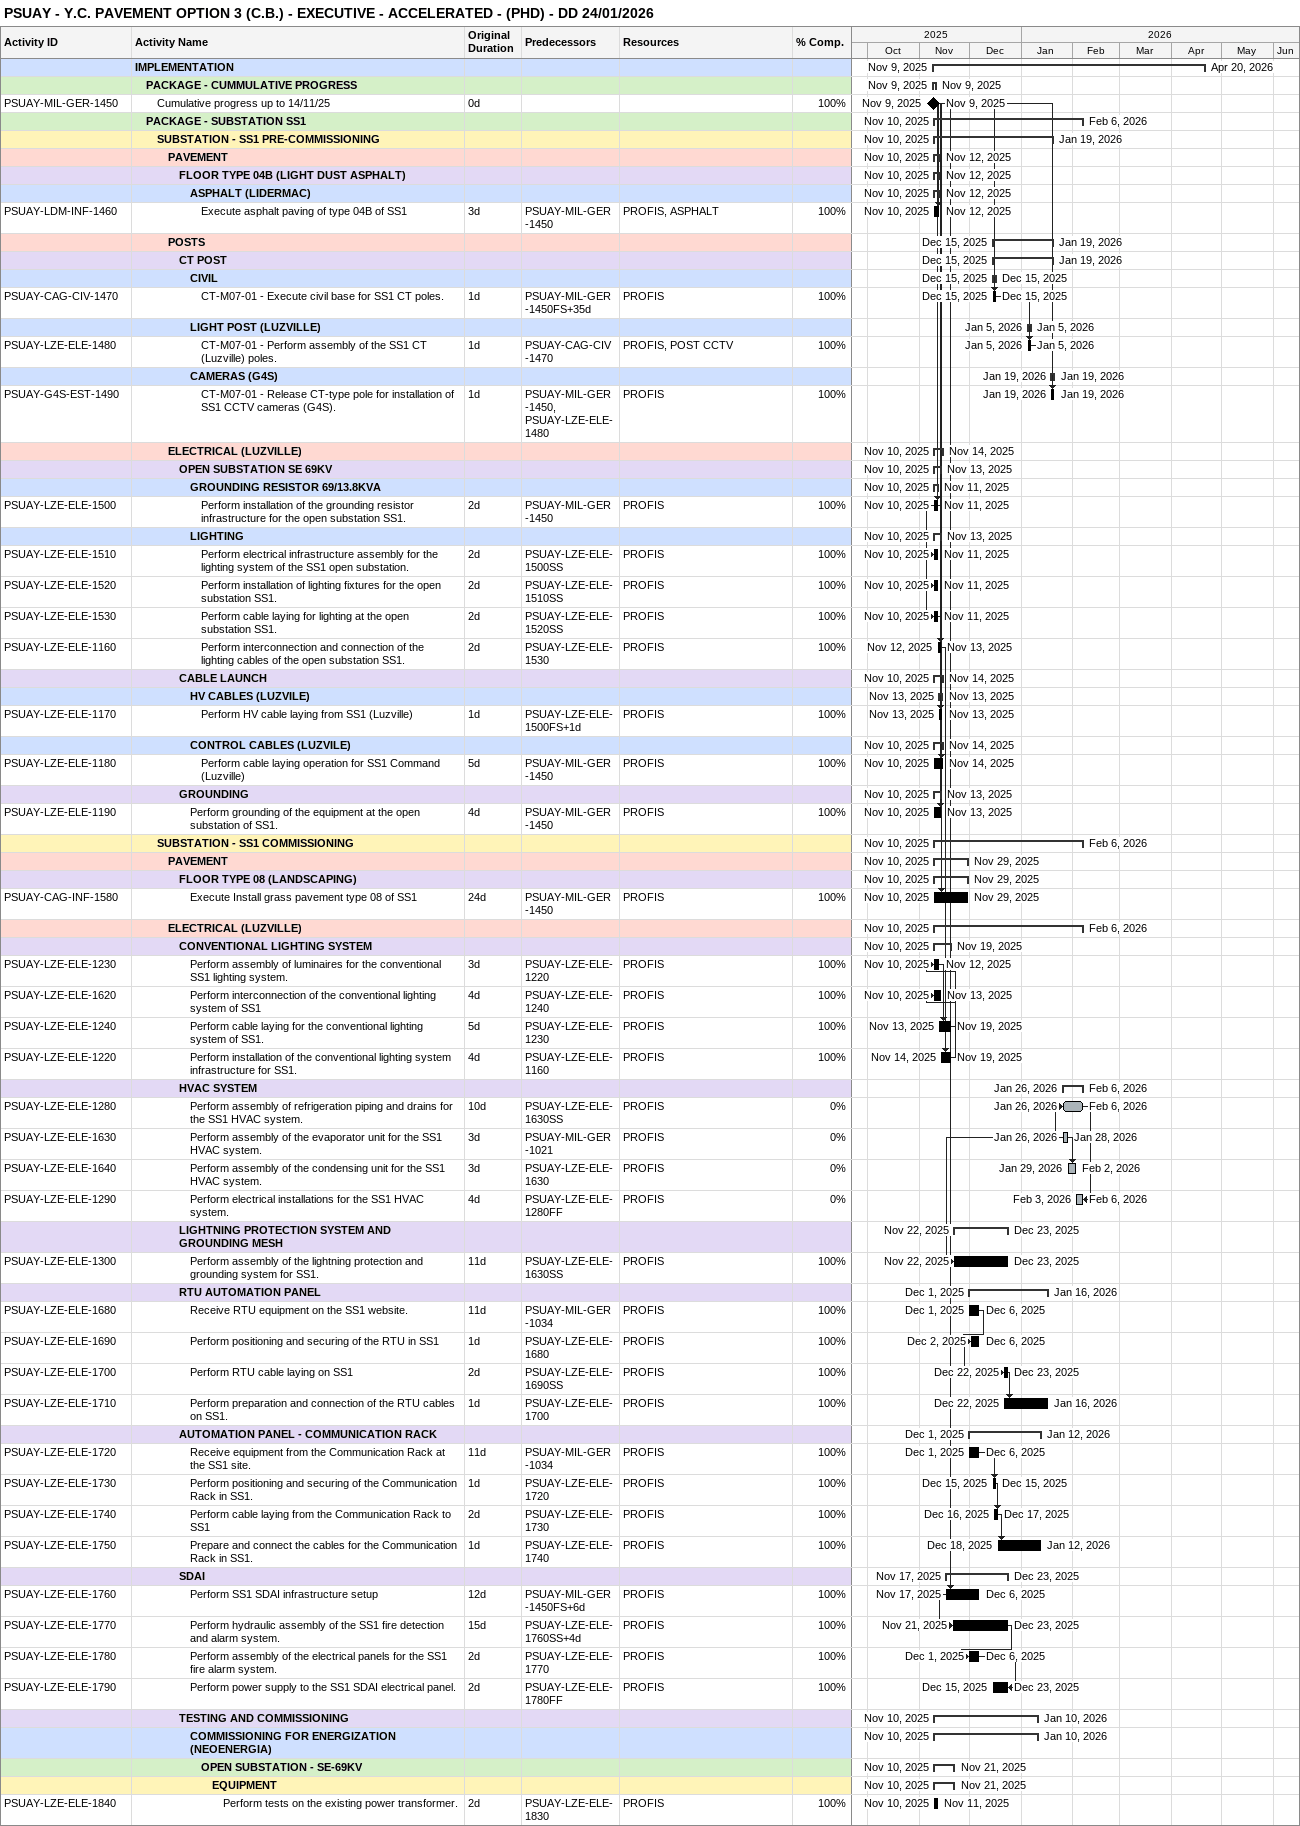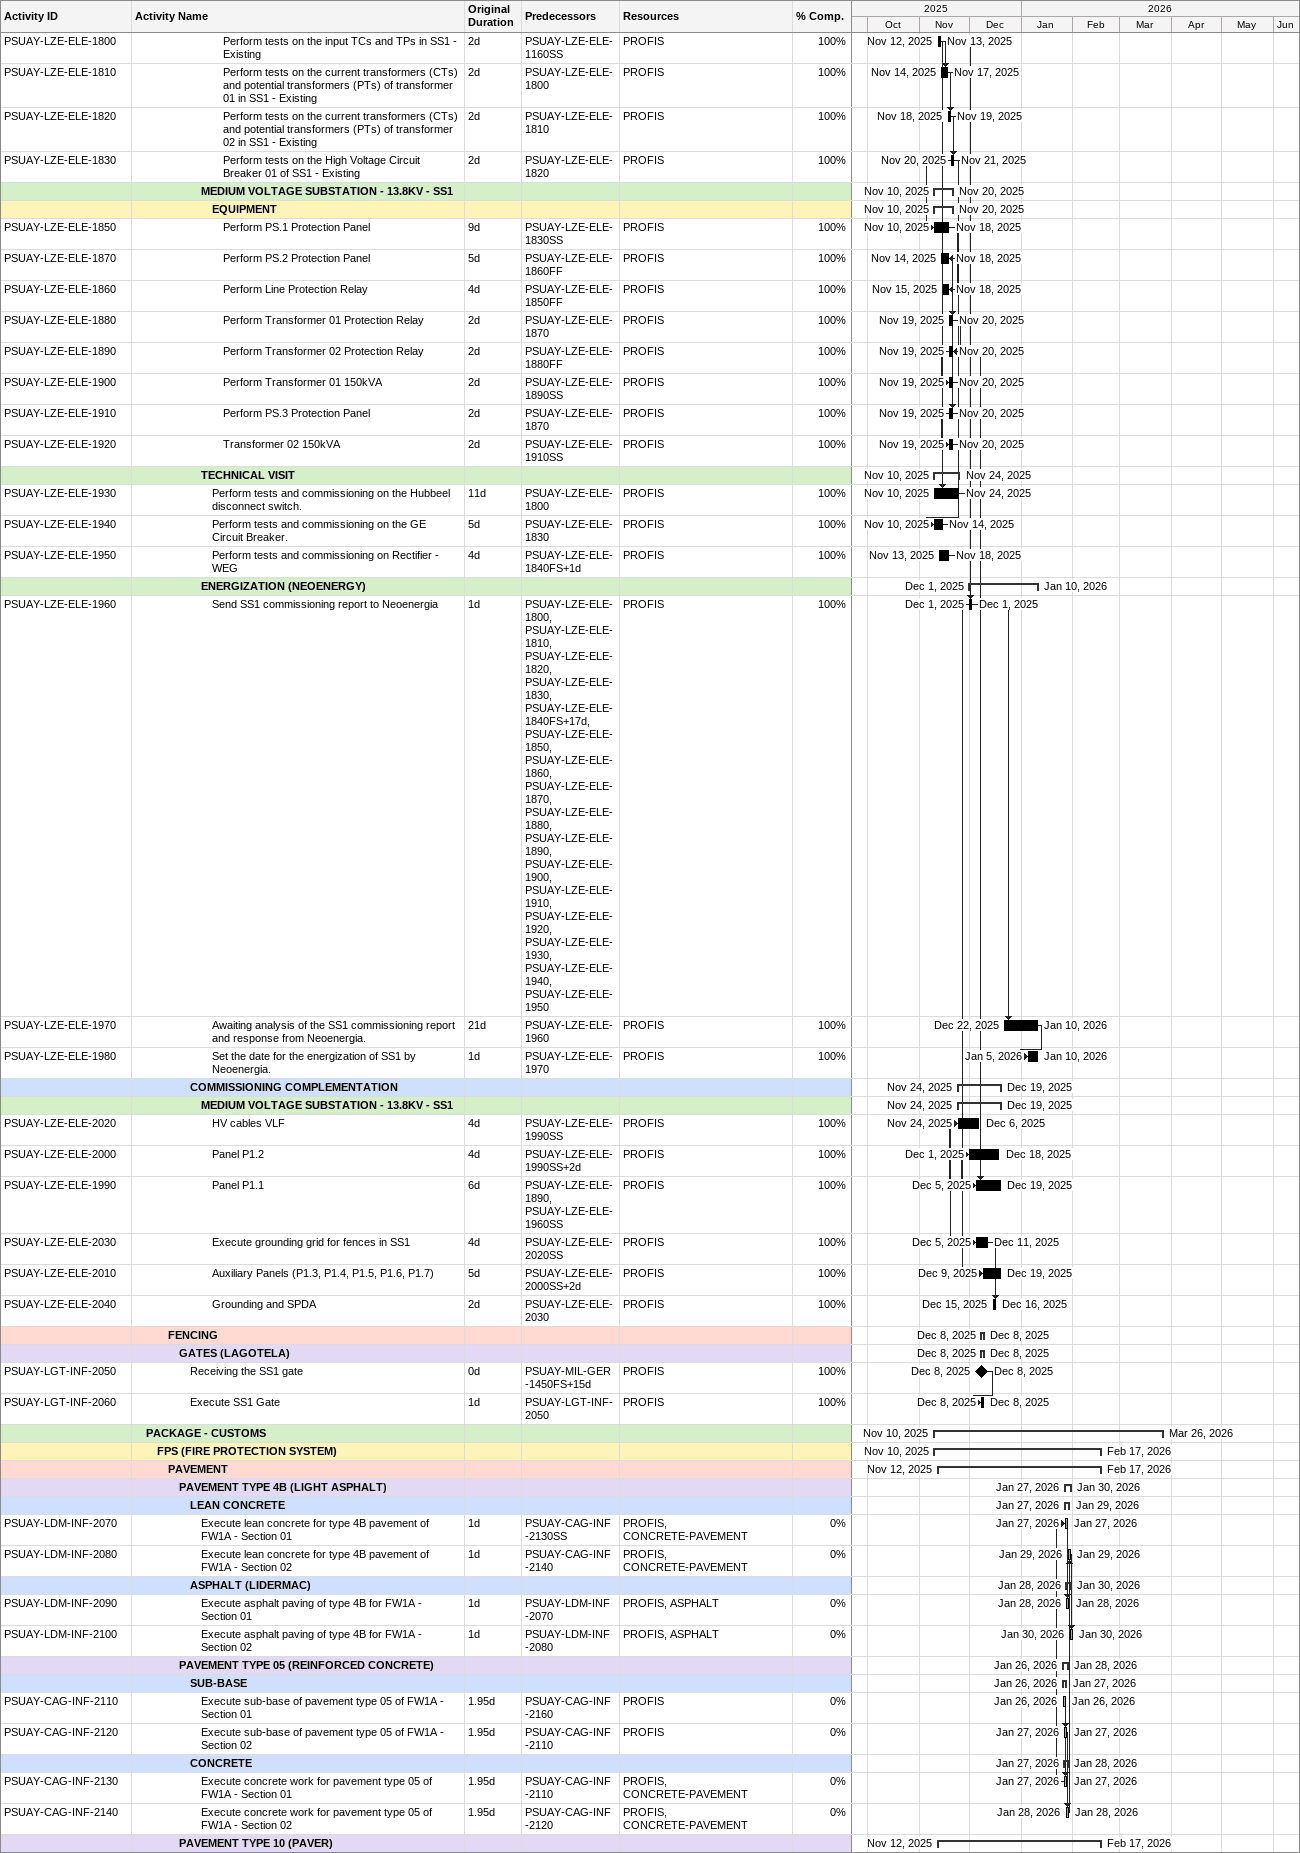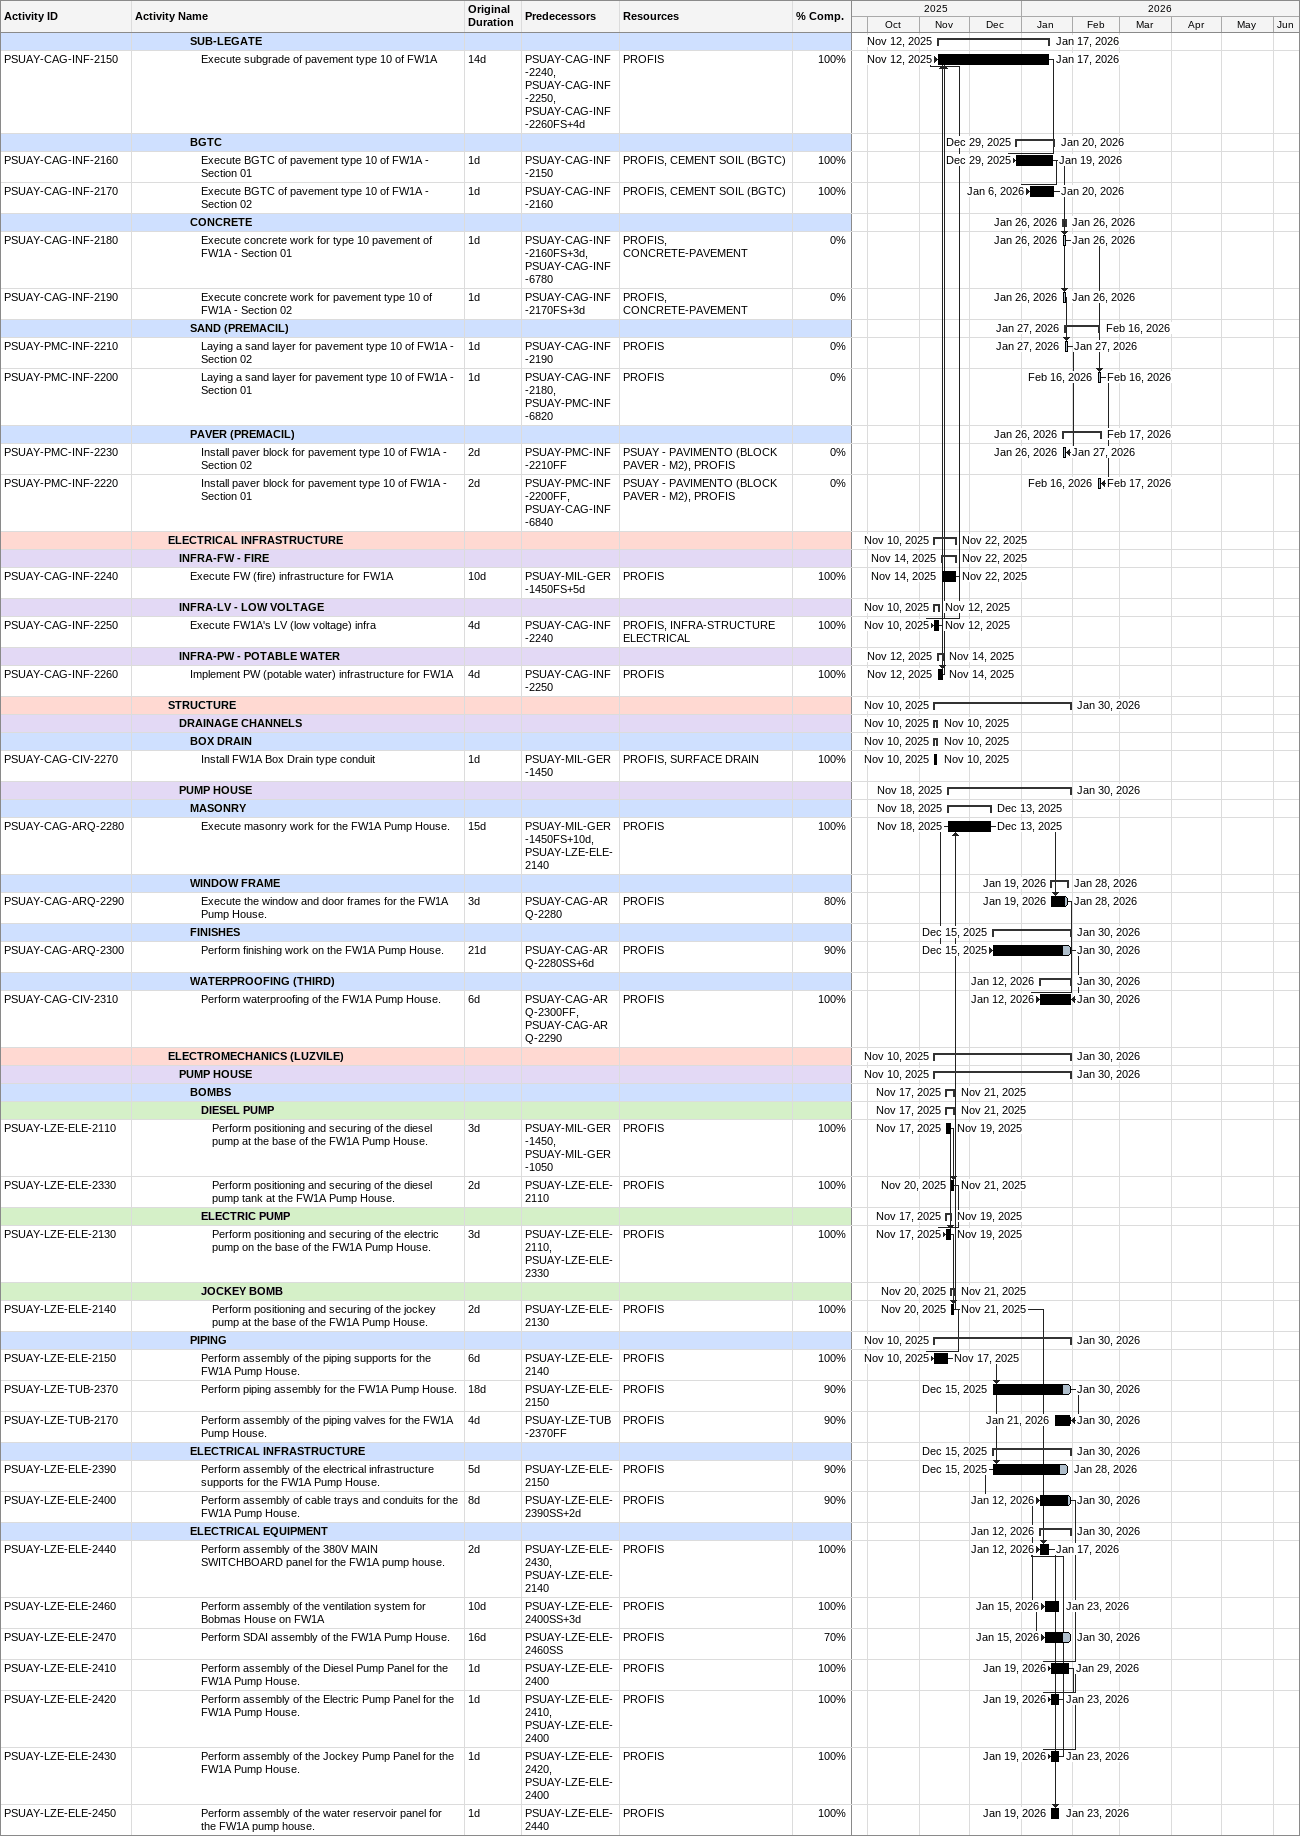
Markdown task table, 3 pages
PSUAY - Y.C. PAVEMENT OPTION 3 (C.B.) - EXECUTIVE - ACCELERATED - (PHD) - DD 24/01/2026

| ID | Level | Task | Original duration | Start | Finish | Predecessors | Resources | % complete |
|---|---|---|---|---|---|---|---|---|
|  | 1 | **IMPLEMENTATION** |  | 2025-11-09 | 2026-04-20 |  |  |  |
|  | 2 | **PACKAGE - CUMMULATIVE PROGRESS** |  | 2025-11-09 | 2025-11-09 |  |  |  |
| PSUAY-MIL-GER-1450 | 3 | Cumulative progress up to 14/11/25 | 0d | 2025-11-09 | 2025-11-09 |  |  | 100 |
|  | 2 | **PACKAGE - SUBSTATION SS1** |  | 2025-11-10 | 2026-02-06 |  |  |  |
|  | 3 | **SUBSTATION - SS1 PRE-COMMISSIONING** |  | 2025-11-10 | 2026-01-19 |  |  |  |
|  | 4 | **PAVEMENT** |  | 2025-11-10 | 2025-11-12 |  |  |  |
|  | 5 | **FLOOR TYPE 04B (LIGHT DUST ASPHALT)** |  | 2025-11-10 | 2025-11-12 |  |  |  |
|  | 6 | **ASPHALT (LIDERMAC)** |  | 2025-11-10 | 2025-11-12 |  |  |  |
| PSUAY-LDM-INF-1460 | 7 | Execute asphalt paving of type 04B of SS1 | 3d | 2025-11-10 | 2025-11-12 | PSUAY-MIL-GER-1450 | PROFIS, ASPHALT | 100 |
|  | 4 | **POSTS** |  | 2025-12-15 | 2026-01-19 |  |  |  |
|  | 5 | **CT POST** |  | 2025-12-15 | 2026-01-19 |  |  |  |
|  | 6 | **CIVIL** |  | 2025-12-15 | 2025-12-15 |  |  |  |
| PSUAY-CAG-CIV-1470 | 7 | CT-M07-01 - Execute civil base for SS1 CT poles. | 1d | 2025-12-15 | 2025-12-15 | PSUAY-MIL-GER-1450FS+35d | PROFIS | 100 |
|  | 6 | **LIGHT POST (LUZVILLE)** |  | 2026-01-05 | 2026-01-05 |  |  |  |
| PSUAY-LZE-ELE-1480 | 7 | CT-M07-01 - Perform assembly of the SS1 CT (Luzville) poles. | 1d | 2026-01-05 | 2026-01-05 | PSUAY-CAG-CIV-1470 | PROFIS, POST CCTV | 100 |
|  | 6 | **CAMERAS (G4S)** |  | 2026-01-19 | 2026-01-19 |  |  |  |
| PSUAY-G4S-EST-1490 | 7 | CT-M07-01 - Release CT-type pole for installation of SS1 CCTV cameras (G4S). | 1d | 2026-01-19 | 2026-01-19 | PSUAY-MIL-GER-1450, PSUAY-LZE-ELE-1480 | PROFIS | 100 |
|  | 4 | **ELECTRICAL (LUZVILLE)** |  | 2025-11-10 | 2025-11-14 |  |  |  |
|  | 5 | **OPEN SUBSTATION SE 69KV** |  | 2025-11-10 | 2025-11-13 |  |  |  |
|  | 6 | **GROUNDING RESISTOR 69/13.8KVA** |  | 2025-11-10 | 2025-11-11 |  |  |  |
| PSUAY-LZE-ELE-1500 | 7 | Perform installation of the grounding resistor infrastructure for the open substation SS1. | 2d | 2025-11-10 | 2025-11-11 | PSUAY-MIL-GER-1450 | PROFIS | 100 |
|  | 6 | **LIGHTING** |  | 2025-11-10 | 2025-11-13 |  |  |  |
| PSUAY-LZE-ELE-1510 | 7 | Perform electrical infrastructure assembly for the lighting system of the SS1 open substation. | 2d | 2025-11-10 | 2025-11-11 | PSUAY-LZE-ELE-1500SS | PROFIS | 100 |
| PSUAY-LZE-ELE-1520 | 7 | Perform installation of lighting fixtures for the open substation SS1. | 2d | 2025-11-10 | 2025-11-11 | PSUAY-LZE-ELE-1510SS | PROFIS | 100 |
| PSUAY-LZE-ELE-1530 | 7 | Perform cable laying for lighting at the open substation SS1. | 2d | 2025-11-10 | 2025-11-11 | PSUAY-LZE-ELE-1520SS | PROFIS | 100 |
| PSUAY-LZE-ELE-1160 | 7 | Perform interconnection and connection of the lighting cables of the open substation SS1. | 2d | 2025-11-12 | 2025-11-13 | PSUAY-LZE-ELE-1530 | PROFIS | 100 |
|  | 5 | **CABLE LAUNCH** |  | 2025-11-10 | 2025-11-14 |  |  |  |
|  | 6 | **HV CABLES (LUZVILE)** |  | 2025-11-13 | 2025-11-13 |  |  |  |
| PSUAY-LZE-ELE-1170 | 7 | Perform HV cable laying from SS1 (Luzville) | 1d | 2025-11-13 | 2025-11-13 | PSUAY-LZE-ELE-1500FS+1d | PROFIS | 100 |
|  | 6 | **CONTROL CABLES (LUZVILE)** |  | 2025-11-10 | 2025-11-14 |  |  |  |
| PSUAY-LZE-ELE-1180 | 7 | Perform cable laying operation for SS1 Command (Luzville) | 5d | 2025-11-10 | 2025-11-14 | PSUAY-MIL-GER-1450 | PROFIS | 100 |
|  | 5 | **GROUNDING** |  | 2025-11-10 | 2025-11-13 |  |  |  |
| PSUAY-LZE-ELE-1190 | 6 | Perform grounding of the equipment at the open substation of SS1. | 4d | 2025-11-10 | 2025-11-13 | PSUAY-MIL-GER-1450 | PROFIS | 100 |
|  | 3 | **SUBSTATION - SS1 COMMISSIONING** |  | 2025-11-10 | 2026-02-06 |  |  |  |
|  | 4 | **PAVEMENT** |  | 2025-11-10 | 2025-11-29 |  |  |  |
|  | 5 | **FLOOR TYPE 08 (LANDSCAPING)** |  | 2025-11-10 | 2025-11-29 |  |  |  |
| PSUAY-CAG-INF-1580 | 6 | Execute Install grass pavement type 08 of SS1 | 24d | 2025-11-10 | 2025-11-29 | PSUAY-MIL-GER-1450 | PROFIS | 100 |
|  | 4 | **ELECTRICAL (LUZVILLE)** |  | 2025-11-10 | 2026-02-06 |  |  |  |
|  | 5 | **CONVENTIONAL LIGHTING SYSTEM** |  | 2025-11-10 | 2025-11-19 |  |  |  |
| PSUAY-LZE-ELE-1230 | 6 | Perform assembly of luminaires for the conventional SS1 lighting system. | 3d | 2025-11-10 | 2025-11-12 | PSUAY-LZE-ELE-1220 | PROFIS | 100 |
| PSUAY-LZE-ELE-1620 | 6 | Perform interconnection of the conventional lighting system of SS1 | 4d | 2025-11-10 | 2025-11-13 | PSUAY-LZE-ELE-1240 | PROFIS | 100 |
| PSUAY-LZE-ELE-1240 | 6 | Perform cable laying for the conventional lighting system of SS1. | 5d | 2025-11-13 | 2025-11-19 | PSUAY-LZE-ELE-1230 | PROFIS | 100 |
| PSUAY-LZE-ELE-1220 | 6 | Perform installation of the conventional lighting system infrastructure for SS1. | 4d | 2025-11-14 | 2025-11-19 | PSUAY-LZE-ELE-1160 | PROFIS | 100 |
|  | 5 | **HVAC SYSTEM** |  | 2026-01-26 | 2026-02-06 |  |  |  |
| PSUAY-LZE-ELE-1280 | 6 | Perform assembly of refrigeration piping and drains for the SS1 HVAC system. | 10d | 2026-01-26 | 2026-02-06 | PSUAY-LZE-ELE-1630SS | PROFIS | 0 |
| PSUAY-LZE-ELE-1630 | 6 | Perform assembly of the evaporator unit for the SS1 HVAC system. | 3d | 2026-01-26 | 2026-01-28 | PSUAY-MIL-GER-1021 | PROFIS | 0 |
| PSUAY-LZE-ELE-1640 | 6 | Perform assembly of the condensing unit for the SS1 HVAC system. | 3d | 2026-01-29 | 2026-02-02 | PSUAY-LZE-ELE-1630 | PROFIS | 0 |
| PSUAY-LZE-ELE-1290 | 6 | Perform electrical installations for the SS1 HVAC system. | 4d | 2026-02-03 | 2026-02-06 | PSUAY-LZE-ELE-1280FF | PROFIS | 0 |
|  | 5 | **LIGHTNING PROTECTION SYSTEM AND GROUNDING MESH** |  | 2025-11-22 | 2025-12-23 |  |  |  |
| PSUAY-LZE-ELE-1300 | 6 | Perform assembly of the lightning protection and grounding system for SS1. | 11d | 2025-11-22 | 2025-12-23 | PSUAY-LZE-ELE-1630SS | PROFIS | 100 |
|  | 5 | **RTU AUTOMATION PANEL** |  | 2025-12-01 | 2026-01-16 |  |  |  |
| PSUAY-LZE-ELE-1680 | 6 | Receive RTU equipment on the SS1 website. | 11d | 2025-12-01 | 2025-12-06 | PSUAY-MIL-GER-1034 | PROFIS | 100 |
| PSUAY-LZE-ELE-1690 | 6 | Perform positioning and securing of the RTU in SS1 | 1d | 2025-12-02 | 2025-12-06 | PSUAY-LZE-ELE-1680 | PROFIS | 100 |
| PSUAY-LZE-ELE-1700 | 6 | Perform RTU cable laying on SS1 | 2d | 2025-12-22 | 2025-12-23 | PSUAY-LZE-ELE-1690SS | PROFIS | 100 |
| PSUAY-LZE-ELE-1710 | 6 | Perform preparation and connection of the RTU cables on SS1. | 1d | 2025-12-22 | 2026-01-16 | PSUAY-LZE-ELE-1700 | PROFIS | 100 |
|  | 5 | **AUTOMATION PANEL - COMMUNICATION RACK** |  | 2025-12-01 | 2026-01-12 |  |  |  |
| PSUAY-LZE-ELE-1720 | 6 | Receive equipment from the Communication Rack at the SS1 site. | 11d | 2025-12-01 | 2025-12-06 | PSUAY-MIL-GER-1034 | PROFIS | 100 |
| PSUAY-LZE-ELE-1730 | 6 | Perform positioning and securing of the Communication Rack in SS1. | 1d | 2025-12-15 | 2025-12-15 | PSUAY-LZE-ELE-1720 | PROFIS | 100 |
| PSUAY-LZE-ELE-1740 | 6 | Perform cable laying from the Communication Rack to SS1 | 2d | 2025-12-16 | 2025-12-17 | PSUAY-LZE-ELE-1730 | PROFIS | 100 |
| PSUAY-LZE-ELE-1750 | 6 | Prepare and connect the cables for the Communication Rack in SS1. | 1d | 2025-12-18 | 2026-01-12 | PSUAY-LZE-ELE-1740 | PROFIS | 100 |
|  | 5 | **SDAI** |  | 2025-11-17 | 2025-12-23 |  |  |  |
| PSUAY-LZE-ELE-1760 | 6 | Perform SS1 SDAI infrastructure setup | 12d | 2025-11-17 | 2025-12-06 | PSUAY-MIL-GER-1450FS+6d | PROFIS | 100 |
| PSUAY-LZE-ELE-1770 | 6 | Perform hydraulic assembly of the SS1 fire detection and alarm system. | 15d | 2025-11-21 | 2025-12-23 | PSUAY-LZE-ELE-1760SS+4d | PROFIS | 100 |
| PSUAY-LZE-ELE-1780 | 6 | Perform assembly of the electrical panels for the SS1 fire alarm system. | 2d | 2025-12-01 | 2025-12-06 | PSUAY-LZE-ELE-1770 | PROFIS | 100 |
| PSUAY-LZE-ELE-1790 | 6 | Perform power supply to the SS1 SDAI electrical panel. | 2d | 2025-12-15 | 2025-12-23 | PSUAY-LZE-ELE-1780FF | PROFIS | 100 |
|  | 5 | **TESTING AND COMMISSIONING** |  | 2025-11-10 | 2026-01-10 |  |  |  |
|  | 6 | **COMMISSIONING FOR ENERGIZATION (NEOENERGIA)** |  | 2025-11-10 | 2026-01-10 |  |  |  |
|  | 7 | **OPEN SUBSTATION - SE-69KV** |  | 2025-11-10 | 2025-11-21 |  |  |  |
|  | 8 | **EQUIPMENT** |  | 2025-11-10 | 2025-11-21 |  |  |  |
| PSUAY-LZE-ELE-1840 | 9 | Perform tests on the existing power transformer. | 2d | 2025-11-10 | 2025-11-11 | PSUAY-LZE-ELE-1830 | PROFIS | 100 |
| PSUAY-LZE-ELE-1800 | 9 | Perform tests on the input TCs and TPs in SS1 - Existing | 2d | 2025-11-12 | 2025-11-13 | PSUAY-LZE-ELE-1160SS | PROFIS | 100 |
| PSUAY-LZE-ELE-1810 | 9 | Perform tests on the current transformers (CTs) and potential transformers (PTs) of transformer 01 in SS1 - Existing | 2d | 2025-11-14 | 2025-11-17 | PSUAY-LZE-ELE-1800 | PROFIS | 100 |
| PSUAY-LZE-ELE-1820 | 9 | Perform tests on the current transformers (CTs) and potential transformers (PTs) of transformer 02 in SS1 - Existing | 2d | 2025-11-18 | 2025-11-19 | PSUAY-LZE-ELE-1810 | PROFIS | 100 |
| PSUAY-LZE-ELE-1830 | 9 | Perform tests on the High Voltage Circuit Breaker 01 of SS1 - Existing | 2d | 2025-11-20 | 2025-11-21 | PSUAY-LZE-ELE-1820 | PROFIS | 100 |
|  | 7 | **MEDIUM VOLTAGE SUBSTATION - 13.8KV - SS1** |  | 2025-11-10 | 2025-11-20 |  |  |  |
|  | 8 | **EQUIPMENT** |  | 2025-11-10 | 2025-11-20 |  |  |  |
| PSUAY-LZE-ELE-1850 | 9 | Perform PS.1 Protection Panel | 9d | 2025-11-10 | 2025-11-18 | PSUAY-LZE-ELE-1830SS | PROFIS | 100 |
| PSUAY-LZE-ELE-1870 | 9 | Perform PS.2 Protection Panel | 5d | 2025-11-14 | 2025-11-18 | PSUAY-LZE-ELE-1860FF | PROFIS | 100 |
| PSUAY-LZE-ELE-1860 | 9 | Perform Line Protection Relay | 4d | 2025-11-15 | 2025-11-18 | PSUAY-LZE-ELE-1850FF | PROFIS | 100 |
| PSUAY-LZE-ELE-1880 | 9 | Perform Transformer 01 Protection Relay | 2d | 2025-11-19 | 2025-11-20 | PSUAY-LZE-ELE-1870 | PROFIS | 100 |
| PSUAY-LZE-ELE-1890 | 9 | Perform Transformer 02 Protection Relay | 2d | 2025-11-19 | 2025-11-20 | PSUAY-LZE-ELE-1880FF | PROFIS | 100 |
| PSUAY-LZE-ELE-1900 | 9 | Perform Transformer 01 150kVA | 2d | 2025-11-19 | 2025-11-20 | PSUAY-LZE-ELE-1890SS | PROFIS | 100 |
| PSUAY-LZE-ELE-1910 | 9 | Perform PS.3 Protection Panel | 2d | 2025-11-19 | 2025-11-20 | PSUAY-LZE-ELE-1870 | PROFIS | 100 |
| PSUAY-LZE-ELE-1920 | 9 | Transformer 02 150kVA | 2d | 2025-11-19 | 2025-11-20 | PSUAY-LZE-ELE-1910SS | PROFIS | 100 |
|  | 7 | **TECHNICAL VISIT** |  | 2025-11-10 | 2025-11-24 |  |  |  |
| PSUAY-LZE-ELE-1930 | 8 | Perform tests and commissioning on the Hubbeel disconnect switch. | 11d | 2025-11-10 | 2025-11-24 | PSUAY-LZE-ELE-1800 | PROFIS | 100 |
| PSUAY-LZE-ELE-1940 | 8 | Perform tests and commissioning on the GE Circuit Breaker. | 5d | 2025-11-10 | 2025-11-14 | PSUAY-LZE-ELE-1830 | PROFIS | 100 |
| PSUAY-LZE-ELE-1950 | 8 | Perform tests and commissioning on Rectifier - WEG | 4d | 2025-11-13 | 2025-11-18 | PSUAY-LZE-ELE-1840FS+1d | PROFIS | 100 |
|  | 7 | **ENERGIZATION (NEOENERGY)** |  | 2025-12-01 | 2026-01-10 |  |  |  |
| PSUAY-LZE-ELE-1960 | 8 | Send SS1 commissioning report to Neoenergia | 1d | 2025-12-01 | 2025-12-01 | PSUAY-LZE-ELE-1800, PSUAY-LZE-ELE-1810, PSUAY-LZE-ELE-1820, PSUAY-LZE-ELE-1830, PSUAY-LZE-ELE-1840FS+17d, PSUAY-LZE-ELE-1850, PSUAY-LZE-ELE-1860, PSUAY-LZE-ELE-1870, PSUAY-LZE-ELE-1880, PSUAY-LZE-ELE-1890, PSUAY-LZE-ELE-1900, PSUAY-LZE-ELE-1910, PSUAY-LZE-ELE-1920, PSUAY-LZE-ELE-1930, PSUAY-LZE-ELE-1940, PSUAY-LZE-ELE-1950 | PROFIS | 100 |
| PSUAY-LZE-ELE-1970 | 8 | Awaiting analysis of the SS1 commissioning report and response from Neoenergia. | 21d | 2025-12-22 | 2026-01-10 | PSUAY-LZE-ELE-1960 | PROFIS | 100 |
| PSUAY-LZE-ELE-1980 | 8 | Set the date for the energization of SS1 by Neoenergia. | 1d | 2026-01-05 | 2026-01-10 | PSUAY-LZE-ELE-1970 | PROFIS | 100 |
|  | 6 | **COMMISSIONING COMPLEMENTATION** |  | 2025-11-24 | 2025-12-19 |  |  |  |
|  | 7 | **MEDIUM VOLTAGE SUBSTATION - 13.8KV - SS1** |  | 2025-11-24 | 2025-12-19 |  |  |  |
| PSUAY-LZE-ELE-2020 | 8 | HV cables VLF | 4d | 2025-11-24 | 2025-12-06 | PSUAY-LZE-ELE-1990SS | PROFIS | 100 |
| PSUAY-LZE-ELE-2000 | 8 | Panel P1.2 | 4d | 2025-12-01 | 2025-12-18 | PSUAY-LZE-ELE-1990SS+2d | PROFIS | 100 |
| PSUAY-LZE-ELE-1990 | 8 | Panel P1.1 | 6d | 2025-12-05 | 2025-12-19 | PSUAY-LZE-ELE-1890, PSUAY-LZE-ELE-1960SS | PROFIS | 100 |
| PSUAY-LZE-ELE-2030 | 8 | Execute grounding grid for fences in SS1 | 4d | 2025-12-05 | 2025-12-11 | PSUAY-LZE-ELE-2020SS | PROFIS | 100 |
| PSUAY-LZE-ELE-2010 | 8 | Auxiliary Panels (P1.3, P1.4, P1.5, P1.6, P1.7) | 5d | 2025-12-09 | 2025-12-19 | PSUAY-LZE-ELE-2000SS+2d | PROFIS | 100 |
| PSUAY-LZE-ELE-2040 | 8 | Grounding and SPDA | 2d | 2025-12-15 | 2025-12-16 | PSUAY-LZE-ELE-2030 | PROFIS | 100 |
|  | 4 | **FENCING** |  | 2025-12-08 | 2025-12-08 |  |  |  |
|  | 5 | **GATES (LAGOTELA)** |  | 2025-12-08 | 2025-12-08 |  |  |  |
| PSUAY-LGT-INF-2050 | 6 | Receiving the SS1 gate | 0d | 2025-12-08 | 2025-12-08 | PSUAY-MIL-GER-1450FS+15d | PROFIS | 100 |
| PSUAY-LGT-INF-2060 | 6 | Execute SS1 Gate | 1d | 2025-12-08 | 2025-12-08 | PSUAY-LGT-INF-2050 | PROFIS | 100 |
|  | 2 | **PACKAGE - CUSTOMS** |  | 2025-11-10 | 2026-03-26 |  |  |  |
|  | 3 | **FPS (FIRE PROTECTION SYSTEM)** |  | 2025-11-10 | 2026-02-17 |  |  |  |
|  | 4 | **PAVEMENT** |  | 2025-11-12 | 2026-02-17 |  |  |  |
|  | 5 | **PAVEMENT TYPE 4B (LIGHT ASPHALT)** |  | 2026-01-27 | 2026-01-30 |  |  |  |
|  | 6 | **LEAN CONCRETE** |  | 2026-01-27 | 2026-01-29 |  |  |  |
| PSUAY-LDM-INF-2070 | 7 | Execute lean concrete for type 4B pavement of FW1A - Section 01 | 1d | 2026-01-27 | 2026-01-27 | PSUAY-CAG-INF-2130SS | PROFIS, CONCRETE-PAVEMENT | 0 |
| PSUAY-LDM-INF-2080 | 7 | Execute lean concrete for type 4B pavement of FW1A - Section 02 | 1d | 2026-01-29 | 2026-01-29 | PSUAY-CAG-INF-2140 | PROFIS, CONCRETE-PAVEMENT | 0 |
|  | 6 | **ASPHALT (LIDERMAC)** |  | 2026-01-28 | 2026-01-30 |  |  |  |
| PSUAY-LDM-INF-2090 | 7 | Execute asphalt paving of type 4B for FW1A - Section 01 | 1d | 2026-01-28 | 2026-01-28 | PSUAY-LDM-INF-2070 | PROFIS, ASPHALT | 0 |
| PSUAY-LDM-INF-2100 | 7 | Execute asphalt paving of type 4B for FW1A - Section 02 | 1d | 2026-01-30 | 2026-01-30 | PSUAY-LDM-INF-2080 | PROFIS, ASPHALT | 0 |
|  | 5 | **PAVEMENT TYPE 05 (REINFORCED CONCRETE)** |  | 2026-01-26 | 2026-01-28 |  |  |  |
|  | 6 | **SUB-BASE** |  | 2026-01-26 | 2026-01-27 |  |  |  |
| PSUAY-CAG-INF-2110 | 7 | Execute sub-base of pavement type 05 of FW1A - Section 01 | 1.95d | 2026-01-26 | 2026-01-26 | PSUAY-CAG-INF-2160 | PROFIS | 0 |
| PSUAY-CAG-INF-2120 | 7 | Execute sub-base of pavement type 05 of FW1A - Section 02 | 1.95d | 2026-01-27 | 2026-01-27 | PSUAY-CAG-INF-2110 | PROFIS | 0 |
|  | 6 | **CONCRETE** |  | 2026-01-27 | 2026-01-28 |  |  |  |
| PSUAY-CAG-INF-2130 | 7 | Execute concrete work for pavement type 05 of FW1A - Section 01 | 1.95d | 2026-01-27 | 2026-01-27 | PSUAY-CAG-INF-2110 | PROFIS, CONCRETE-PAVEMENT | 0 |
| PSUAY-CAG-INF-2140 | 7 | Execute concrete work for pavement type 05 of FW1A - Section 02 | 1.95d | 2026-01-28 | 2026-01-28 | PSUAY-CAG-INF-2120 | PROFIS, CONCRETE-PAVEMENT | 0 |
|  | 5 | **PAVEMENT TYPE 10 (PAVER)** |  | 2025-11-12 | 2026-02-17 |  |  |  |
|  | 6 | **SUB-LEGATE** |  | 2025-11-12 | 2026-01-17 |  |  |  |
| PSUAY-CAG-INF-2150 | 7 | Execute subgrade of pavement type 10 of FW1A | 14d | 2025-11-12 | 2026-01-17 | PSUAY-CAG-INF-2240, PSUAY-CAG-INF-2250, PSUAY-CAG-INF-2260FS+4d | PROFIS | 100 |
|  | 6 | **BGTC** |  | 2025-12-29 | 2026-01-20 |  |  |  |
| PSUAY-CAG-INF-2160 | 7 | Execute BGTC of pavement type 10 of FW1A - Section 01 | 1d | 2025-12-29 | 2026-01-19 | PSUAY-CAG-INF-2150 | PROFIS, CEMENT SOIL (BGTC) | 100 |
| PSUAY-CAG-INF-2170 | 7 | Execute BGTC of pavement type 10 of FW1A - Section 02 | 1d | 2026-01-06 | 2026-01-20 | PSUAY-CAG-INF-2160 | PROFIS, CEMENT SOIL (BGTC) | 100 |
|  | 6 | **CONCRETE** |  | 2026-01-26 | 2026-01-26 |  |  |  |
| PSUAY-CAG-INF-2180 | 7 | Execute concrete work for type 10 pavement of FW1A - Section 01 | 1d | 2026-01-26 | 2026-01-26 | PSUAY-CAG-INF-2160FS+3d, PSUAY-CAG-INF-6780 | PROFIS, CONCRETE-PAVEMENT | 0 |
| PSUAY-CAG-INF-2190 | 7 | Execute concrete work for pavement type 10 of FW1A - Section 02 | 1d | 2026-01-26 | 2026-01-26 | PSUAY-CAG-INF-2170FS+3d | PROFIS, CONCRETE-PAVEMENT | 0 |
|  | 6 | **SAND (PREMACIL)** |  | 2026-01-27 | 2026-02-16 |  |  |  |
| PSUAY-PMC-INF-2210 | 7 | Laying a sand layer for pavement type 10 of FW1A - Section 02 | 1d | 2026-01-27 | 2026-01-27 | PSUAY-CAG-INF-2190 | PROFIS | 0 |
| PSUAY-PMC-INF-2200 | 7 | Laying a sand layer for pavement type 10 of FW1A - Section 01 | 1d | 2026-02-16 | 2026-02-16 | PSUAY-CAG-INF-2180, PSUAY-PMC-INF-6820 | PROFIS | 0 |
|  | 6 | **PAVER (PREMACIL)** |  | 2026-01-26 | 2026-02-17 |  |  |  |
| PSUAY-PMC-INF-2230 | 7 | Install paver block for pavement type 10 of FW1A - Section 02 | 2d | 2026-01-26 | 2026-01-27 | PSUAY-PMC-INF-2210FF | PSUAY - PAVIMENTO (BLOCK PAVER - M2), PROFIS | 0 |
| PSUAY-PMC-INF-2220 | 7 | Install paver block for pavement type 10 of FW1A - Section 01 | 2d | 2026-02-16 | 2026-02-17 | PSUAY-PMC-INF-2200FF, PSUAY-CAG-INF-6840 | PSUAY - PAVIMENTO (BLOCK PAVER - M2), PROFIS | 0 |
|  | 4 | **ELECTRICAL INFRASTRUCTURE** |  | 2025-11-10 | 2025-11-22 |  |  |  |
|  | 5 | **INFRA-FW - FIRE** |  | 2025-11-14 | 2025-11-22 |  |  |  |
| PSUAY-CAG-INF-2240 | 6 | Execute FW (fire) infrastructure for FW1A | 10d | 2025-11-14 | 2025-11-22 | PSUAY-MIL-GER-1450FS+5d | PROFIS | 100 |
|  | 5 | **INFRA-LV - LOW VOLTAGE** |  | 2025-11-10 | 2025-11-12 |  |  |  |
| PSUAY-CAG-INF-2250 | 6 | Execute FW1A's LV (low voltage) infra | 4d | 2025-11-10 | 2025-11-12 | PSUAY-CAG-INF-2240 | PROFIS, INFRA-STRUCTURE ELECTRICAL | 100 |
|  | 5 | **INFRA-PW - POTABLE WATER** |  | 2025-11-12 | 2025-11-14 |  |  |  |
| PSUAY-CAG-INF-2260 | 6 | Implement PW (potable water) infrastructure for FW1A | 4d | 2025-11-12 | 2025-11-14 | PSUAY-CAG-INF-2250 | PROFIS | 100 |
|  | 4 | **STRUCTURE** |  | 2025-11-10 | 2026-01-30 |  |  |  |
|  | 5 | **DRAINAGE CHANNELS** |  | 2025-11-10 | 2025-11-10 |  |  |  |
|  | 6 | **BOX DRAIN** |  | 2025-11-10 | 2025-11-10 |  |  |  |
| PSUAY-CAG-CIV-2270 | 7 | Install FW1A Box Drain type conduit | 1d | 2025-11-10 | 2025-11-10 | PSUAY-MIL-GER-1450 | PROFIS, SURFACE DRAIN | 100 |
|  | 5 | **PUMP HOUSE** |  | 2025-11-18 | 2026-01-30 |  |  |  |
|  | 6 | **MASONRY** |  | 2025-11-18 | 2025-12-13 |  |  |  |
| PSUAY-CAG-ARQ-2280 | 7 | Execute masonry work for the FW1A Pump House. | 15d | 2025-11-18 | 2025-12-13 | PSUAY-MIL-GER-1450FS+10d, PSUAY-LZE-ELE-2140 | PROFIS | 100 |
|  | 6 | **WINDOW FRAME** |  | 2026-01-19 | 2026-01-28 |  |  |  |
| PSUAY-CAG-ARQ-2290 | 7 | Execute the window and door frames for the FW1A Pump House. | 3d | 2026-01-19 | 2026-01-28 | PSUAY-CAG-ARQ-2280 | PROFIS | 80 |
|  | 6 | **FINISHES** |  | 2025-12-15 | 2026-01-30 |  |  |  |
| PSUAY-CAG-ARQ-2300 | 7 | Perform finishing work on the FW1A Pump House. | 21d | 2025-12-15 | 2026-01-30 | PSUAY-CAG-ARQ-2280SS+6d | PROFIS | 90 |
|  | 6 | **WATERPROOFING (THIRD)** |  | 2026-01-12 | 2026-01-30 |  |  |  |
| PSUAY-CAG-CIV-2310 | 7 | Perform waterproofing of the FW1A Pump House. | 6d | 2026-01-12 | 2026-01-30 | PSUAY-CAG-ARQ-2300FF, PSUAY-CAG-ARQ-2290 | PROFIS | 100 |
|  | 4 | **ELECTROMECHANICS (LUZVILE)** |  | 2025-11-10 | 2026-01-30 |  |  |  |
|  | 5 | **PUMP HOUSE** |  | 2025-11-10 | 2026-01-30 |  |  |  |
|  | 6 | **BOMBS** |  | 2025-11-17 | 2025-11-21 |  |  |  |
|  | 7 | **DIESEL PUMP** |  | 2025-11-17 | 2025-11-21 |  |  |  |
| PSUAY-LZE-ELE-2110 | 8 | Perform positioning and securing of the diesel pump at the base of the FW1A Pump House. | 3d | 2025-11-17 | 2025-11-19 | PSUAY-MIL-GER-1450, PSUAY-MIL-GER-1050 | PROFIS | 100 |
| PSUAY-LZE-ELE-2330 | 8 | Perform positioning and securing of the diesel pump tank at the FW1A Pump House. | 2d | 2025-11-20 | 2025-11-21 | PSUAY-LZE-ELE-2110 | PROFIS | 100 |
|  | 7 | **ELECTRIC PUMP** |  | 2025-11-17 | 2025-11-19 |  |  |  |
| PSUAY-LZE-ELE-2130 | 8 | Perform positioning and securing of the electric pump on the base of the FW1A Pump House. | 3d | 2025-11-17 | 2025-11-19 | PSUAY-LZE-ELE-2110, PSUAY-LZE-ELE-2330 | PROFIS | 100 |
|  | 7 | **JOCKEY BOMB** |  | 2025-11-20 | 2025-11-21 |  |  |  |
| PSUAY-LZE-ELE-2140 | 8 | Perform positioning and securing of the jockey pump at the base of the FW1A Pump House. | 2d | 2025-11-20 | 2025-11-21 | PSUAY-LZE-ELE-2130 | PROFIS | 100 |
|  | 6 | **PIPING** |  | 2025-11-10 | 2026-01-30 |  |  |  |
| PSUAY-LZE-ELE-2150 | 7 | Perform assembly of the piping supports for the FW1A Pump House. | 6d | 2025-11-10 | 2025-11-17 | PSUAY-LZE-ELE-2140 | PROFIS | 100 |
| PSUAY-LZE-TUB-2370 | 7 | Perform piping assembly for the FW1A Pump House. | 18d | 2025-12-15 | 2026-01-30 | PSUAY-LZE-ELE-2150 | PROFIS | 90 |
| PSUAY-LZE-TUB-2170 | 7 | Perform assembly of the piping valves for the FW1A Pump House. | 4d | 2026-01-21 | 2026-01-30 | PSUAY-LZE-TUB-2370FF | PROFIS | 90 |
|  | 6 | **ELECTRICAL INFRASTRUCTURE** |  | 2025-12-15 | 2026-01-30 |  |  |  |
| PSUAY-LZE-ELE-2390 | 7 | Perform assembly of the electrical infrastructure supports for the FW1A Pump House. | 5d | 2025-12-15 | 2026-01-28 | PSUAY-LZE-ELE-2150 | PROFIS | 90 |
| PSUAY-LZE-ELE-2400 | 7 | Perform assembly of cable trays and conduits for the FW1A Pump House. | 8d | 2026-01-12 | 2026-01-30 | PSUAY-LZE-ELE-2390SS+2d | PROFIS | 90 |
|  | 6 | **ELECTRICAL EQUIPMENT** |  | 2026-01-12 | 2026-01-30 |  |  |  |
| PSUAY-LZE-ELE-2440 | 7 | Perform assembly of the 380V MAIN SWITCHBOARD panel for the FW1A pump house. | 2d | 2026-01-12 | 2026-01-17 | PSUAY-LZE-ELE-2430, PSUAY-LZE-ELE-2140 | PROFIS | 100 |
| PSUAY-LZE-ELE-2460 | 7 | Perform assembly of the ventilation system for Bobmas House on FW1A | 10d | 2026-01-15 | 2026-01-23 | PSUAY-LZE-ELE-2400SS+3d | PROFIS | 100 |
| PSUAY-LZE-ELE-2470 | 7 | Perform SDAI assembly of the FW1A Pump House. | 16d | 2026-01-15 | 2026-01-30 | PSUAY-LZE-ELE-2460SS | PROFIS | 70 |
| PSUAY-LZE-ELE-2410 | 7 | Perform assembly of the Diesel Pump Panel for the FW1A Pump House. | 1d | 2026-01-19 | 2026-01-29 | PSUAY-LZE-ELE-2400 | PROFIS | 100 |
| PSUAY-LZE-ELE-2420 | 7 | Perform assembly of the Electric Pump Panel for the FW1A Pump House. | 1d | 2026-01-19 | 2026-01-23 | PSUAY-LZE-ELE-2410, PSUAY-LZE-ELE-2400 | PROFIS | 100 |
| PSUAY-LZE-ELE-2430 | 7 | Perform assembly of the Jockey Pump Panel for the FW1A Pump House. | 1d | 2026-01-19 | 2026-01-23 | PSUAY-LZE-ELE-2420, PSUAY-LZE-ELE-2400 | PROFIS | 100 |
| PSUAY-LZE-ELE-2450 | 7 | Perform assembly of the water reservoir panel for the FW1A pump house. | 1d | 2026-01-19 | 2026-01-23 | PSUAY-LZE-ELE-2440 | PROFIS | 100 |
